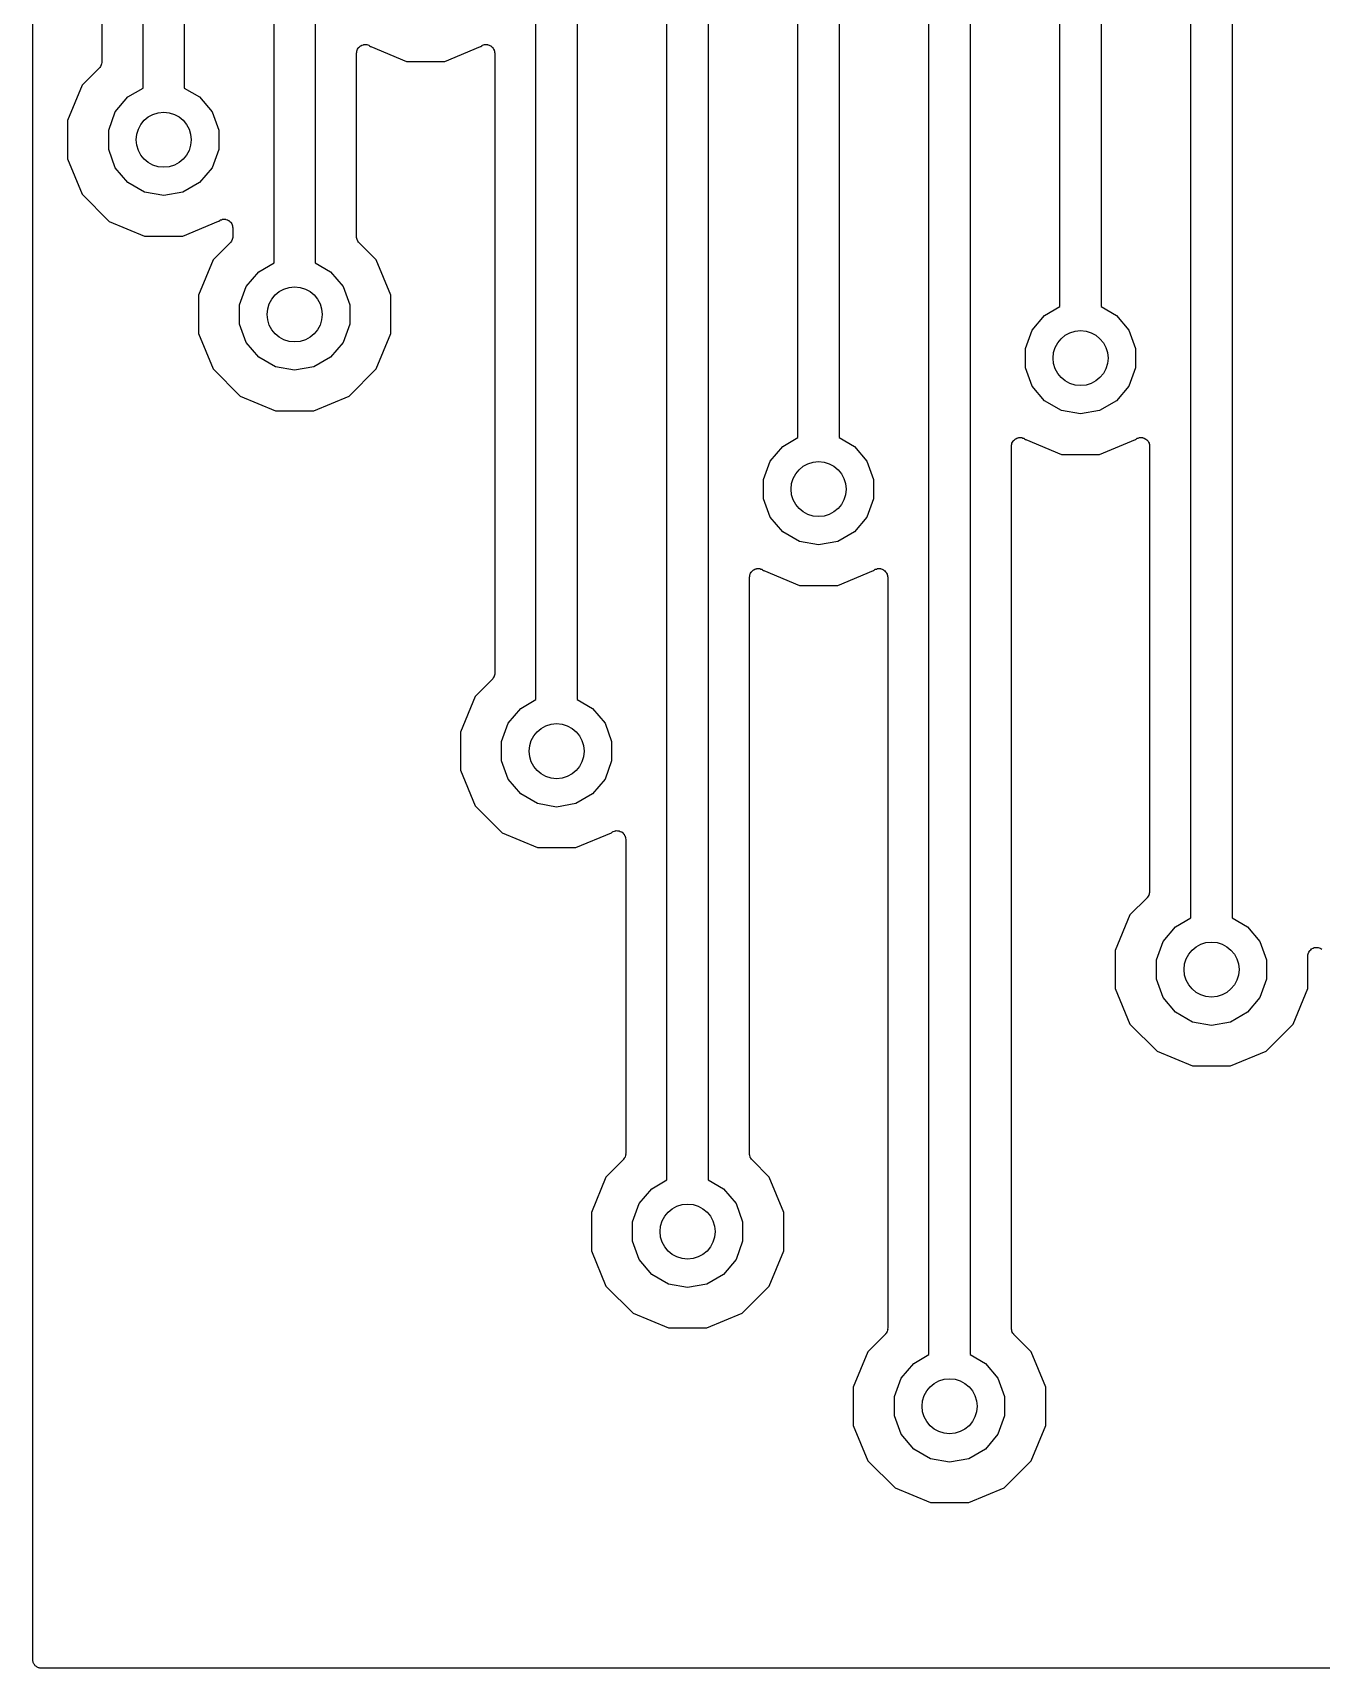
# Model space of a CAD drawing. Extents: x 64 to 244, y -149 to -41.
# Drawn here: x 178.44 to 197.18, y -149.22 to -125.44 of the extents above; entities that cross this region are included whole.
import ezdxf

# ---------------------------------------------------------------- set-up
doc = ezdxf.new("R2010")
doc.units = 0
doc.header["$MEASUREMENT"] = 0
doc.layers.add('BLACK', color=7, linetype='CONTINUOUS')

msp = doc.modelspace()

# ---------------------------------------------------------------- linework, layer by layer
at = {"layer": 'BLACK', "linetype": 'CONTINUOUS'}
for p, q in [((178.435, -149.098), (178.435, -42.037)), ((180.04, -126.249), (180.04, -75.0456)), ((180.64, -75.0456), (180.64, -126.249)), ((179.44, -75.4275), (179.44, -125.867)), ((193.375, -129.424), (193.375, -104.256)), ((193.975, -104.256), (193.975, -129.424)), ((189.565, -131.329), (189.565, -106.796)), ((190.165, -106.796), (190.165, -131.329)), ((181.945, -128.789), (181.945, -112.511)), ((182.545, -112.511), (182.545, -128.789)), ((185.755, -135.139), (185.755, -116.321)), ((186.355, -116.321), (186.355, -135.139)), ((195.28, -138.314), (195.28, -116.956)), ((195.88, -116.956), (195.88, -138.314)), ((187.66, -142.124), (187.66, -120.766)), ((188.26, -120.766), (188.26, -142.124)), ((191.47, -144.664), (191.47, -122.036)), ((192.07, -122.036), (192.07, -144.664)), ((183.145, -125.742), (183.148, -125.725)), ((183.145, -128.407), (183.145, -125.742)), ((183.148, -125.725), (183.149, -125.709)), ((183.149, -125.709), (183.152, -125.704)), ((183.152, -125.704), (183.153, -125.698)), ((183.153, -125.698), (183.161, -125.684)), ((183.161, -125.684), (183.168, -125.669)), ((183.168, -125.669), (183.172, -125.665)), ((183.172, -125.665), (183.175, -125.66)), ((183.175, -125.66), (183.187, -125.649)), ((183.187, -125.649), (183.199, -125.637)), ((183.199, -125.637), (183.204, -125.635)), ((183.204, -125.635), (183.208, -125.632)), ((183.208, -125.632), (183.224, -125.626)), ((183.224, -125.626), (183.239, -125.619)), ((183.239, -125.619), (183.245, -125.618)), ((183.245, -125.618), (183.25, -125.616)), ((183.25, -125.616), (183.267, -125.616)), ((183.267, -125.616), (183.283, -125.615)), ((183.283, -125.615), (183.288, -125.616)), ((183.288, -125.616), (183.294, -125.616)), ((183.294, -125.616), (183.31, -125.622)), ((183.31, -125.622), (183.326, -125.626)), ((183.326, -125.626), (183.33, -125.63)), ((183.33, -125.63), (183.335, -125.632)), ((183.335, -125.632), (183.348, -125.642)), ((183.348, -125.642), (183.352, -125.645)), ((183.352, -125.645), (183.872, -125.86)), ((184.428, -125.86), (184.948, -125.645)), ((184.948, -125.645), (184.952, -125.642)), ((184.952, -125.642), (184.965, -125.632)), ((184.965, -125.632), (184.97, -125.63)), ((184.97, -125.63), (184.974, -125.626)), ((184.974, -125.626), (184.99, -125.622)), ((184.99, -125.622), (185.006, -125.616)), ((185.006, -125.616), (185.012, -125.616)), ((185.012, -125.616), (185.017, -125.615)), ((185.017, -125.615), (185.033, -125.616)), ((185.033, -125.616), (185.05, -125.616)), ((185.05, -125.616), (185.055, -125.618)), ((185.055, -125.618), (185.061, -125.619)), ((185.061, -125.619), (185.076, -125.626)), ((185.076, -125.626), (185.092, -125.632)), ((185.092, -125.632), (185.096, -125.635)), ((185.096, -125.635), (185.101, -125.637)), ((185.101, -125.637), (185.113, -125.649)), ((185.113, -125.649), (185.125, -125.66)), ((185.125, -125.66), (185.128, -125.665)), ((185.128, -125.665), (185.132, -125.669)), ((185.132, -125.669), (185.139, -125.684)), ((185.139, -125.684), (185.147, -125.698)), ((185.147, -125.698), (185.148, -125.704)), ((185.148, -125.704), (185.151, -125.709)), ((185.151, -125.709), (185.152, -125.725)), ((185.152, -125.725), (185.155, -125.742)), ((185.155, -125.742), (185.155, -134.757)), ((179.403, -125.957), (179.153, -126.207)), ((179.406, -125.953), (179.403, -125.957)), ((179.41, -125.949), (179.406, -125.953)), ((179.419, -125.935), (179.41, -125.949)), ((179.428, -125.921), (179.419, -125.935)), ((179.43, -125.916), (179.428, -125.921)), ((179.432, -125.911), (179.43, -125.916)), ((179.435, -125.895), (179.432, -125.911)), ((179.44, -125.879), (179.435, -125.895)), ((179.44, -125.867), (179.439, -125.873)), ((179.439, -125.873), (179.44, -125.879)), ((183.872, -125.86), (184.428, -125.86)), ((179.153, -126.207), (178.94, -126.722)), ((179.818, -126.378), (180.04, -126.249)), ((180.64, -126.249), (180.862, -126.378)), ((179.636, -126.594), (179.818, -126.378)), ((180.862, -126.378), (181.044, -126.594)), ((178.94, -126.722), (178.94, -127.278)), ((179.54, -126.859), (179.636, -126.594)), ((181.044, -126.594), (181.14, -126.859)), ((179.54, -127.141), (179.54, -126.859)), ((181.14, -126.859), (181.14, -127.141)), ((179.636, -127.406), (179.54, -127.141)), ((181.14, -127.141), (181.044, -127.406)), ((178.94, -127.278), (179.153, -127.793)), ((179.818, -127.622), (179.636, -127.406)), ((181.044, -127.406), (180.862, -127.622)), ((180.062, -127.763), (179.818, -127.622)), ((180.862, -127.622), (180.618, -127.763)), ((179.153, -127.793), (179.547, -128.187)), ((180.34, -127.812), (180.062, -127.763)), ((180.618, -127.763), (180.34, -127.812)), ((181.138, -128.185), (181.142, -128.182)), ((181.142, -128.182), (181.155, -128.172)), ((181.155, -128.172), (181.16, -128.17)), ((181.16, -128.17), (181.164, -128.166)), ((181.164, -128.166), (181.18, -128.162)), ((181.18, -128.162), (181.196, -128.156)), ((181.196, -128.156), (181.202, -128.156)), ((181.202, -128.156), (181.207, -128.155)), ((181.207, -128.155), (181.223, -128.156)), ((181.223, -128.156), (181.24, -128.156)), ((181.24, -128.156), (181.245, -128.158)), ((181.245, -128.158), (181.251, -128.159)), ((181.251, -128.159), (181.266, -128.166)), ((181.266, -128.166), (181.282, -128.172)), ((181.282, -128.172), (181.286, -128.175)), ((181.286, -128.175), (181.291, -128.177)), ((181.291, -128.177), (181.303, -128.189)), ((179.547, -128.187), (180.062, -128.4)), ((180.062, -128.4), (180.618, -128.4)), ((180.618, -128.4), (181.138, -128.185)), ((181.303, -128.189), (181.315, -128.2)), ((181.315, -128.2), (181.318, -128.205)), ((181.318, -128.205), (181.322, -128.209)), ((181.322, -128.209), (181.329, -128.224)), ((181.329, -128.224), (181.337, -128.238)), ((181.337, -128.238), (181.338, -128.244)), ((181.338, -128.244), (181.341, -128.249)), ((181.345, -128.419), (181.34, -128.435)), ((181.341, -128.249), (181.342, -128.265)), ((181.342, -128.265), (181.345, -128.282)), ((181.345, -128.407), (181.344, -128.413)), ((181.344, -128.413), (181.345, -128.419)), ((181.345, -128.282), (181.345, -128.407)), ((183.146, -128.413), (183.145, -128.407)), ((183.145, -128.419), (183.146, -128.413)), ((183.15, -128.435), (183.145, -128.419)), ((181.308, -128.497), (181.058, -128.747)), ((181.311, -128.493), (181.308, -128.497)), ((181.315, -128.489), (181.311, -128.493)), ((181.324, -128.475), (181.315, -128.489)), ((181.333, -128.461), (181.324, -128.475)), ((181.335, -128.456), (181.333, -128.461)), ((181.337, -128.451), (181.335, -128.456)), ((181.34, -128.435), (181.337, -128.451)), ((183.153, -128.451), (183.15, -128.435)), ((183.155, -128.456), (183.153, -128.451)), ((183.157, -128.461), (183.155, -128.456)), ((183.166, -128.475), (183.157, -128.461)), ((183.175, -128.489), (183.166, -128.475)), ((183.179, -128.493), (183.175, -128.489)), ((183.182, -128.497), (183.179, -128.493)), ((183.432, -128.747), (183.182, -128.497)), ((181.058, -128.747), (180.845, -129.262)), ((181.723, -128.918), (181.945, -128.789)), ((182.545, -128.789), (182.767, -128.918)), ((183.645, -129.262), (183.432, -128.747)), ((181.541, -129.134), (181.723, -128.918)), ((182.767, -128.918), (182.949, -129.134)), ((180.845, -129.262), (180.845, -129.818)), ((181.445, -129.399), (181.541, -129.134)), ((182.949, -129.134), (183.045, -129.399)), ((183.645, -129.818), (183.645, -129.262)), ((181.445, -129.681), (181.445, -129.399)), ((183.045, -129.399), (183.045, -129.681)), ((192.971, -129.769), (193.153, -129.553)), ((193.153, -129.553), (193.375, -129.424)), ((193.975, -129.424), (194.197, -129.553)), ((194.197, -129.553), (194.379, -129.769)), ((180.845, -129.818), (181.058, -130.333)), ((181.541, -129.946), (181.445, -129.681)), ((183.045, -129.681), (182.949, -129.946)), ((183.432, -130.333), (183.645, -129.818)), ((192.875, -130.034), (192.971, -129.769)), ((194.379, -129.769), (194.475, -130.034)), ((181.723, -130.162), (181.541, -129.946)), ((182.949, -129.946), (182.767, -130.162)), ((192.875, -130.316), (192.875, -130.034)), ((194.475, -130.034), (194.475, -130.316)), ((181.967, -130.303), (181.723, -130.162)), ((182.245, -130.352), (181.967, -130.303)), ((182.523, -130.303), (182.245, -130.352)), ((182.767, -130.162), (182.523, -130.303)), ((192.971, -130.581), (192.875, -130.316)), ((194.475, -130.316), (194.379, -130.581)), ((181.058, -130.333), (181.452, -130.727)), ((183.038, -130.727), (183.432, -130.333)), ((181.452, -130.727), (181.967, -130.94)), ((182.523, -130.94), (183.038, -130.727)), ((193.153, -130.797), (192.971, -130.581)), ((193.397, -130.938), (193.153, -130.797)), ((194.197, -130.797), (193.953, -130.938)), ((194.379, -130.581), (194.197, -130.797)), ((181.967, -130.94), (182.523, -130.94)), ((193.675, -130.987), (193.397, -130.938)), ((193.953, -130.938), (193.675, -130.987)), ((189.161, -131.674), (189.343, -131.458)), ((189.343, -131.458), (189.565, -131.329)), ((190.165, -131.329), (190.387, -131.458)), ((190.387, -131.458), (190.569, -131.674)), ((192.67, -131.457), (192.673, -131.44)), ((192.67, -144.282), (192.67, -131.457)), ((192.673, -131.44), (192.674, -131.424)), ((192.674, -131.424), (192.677, -131.419)), ((192.677, -131.419), (192.678, -131.413)), ((192.678, -131.413), (192.686, -131.399)), ((192.686, -131.399), (192.693, -131.384)), ((192.693, -131.384), (192.697, -131.38)), ((192.697, -131.38), (192.7, -131.375)), ((192.7, -131.375), (192.712, -131.364)), ((192.712, -131.364), (192.724, -131.352)), ((192.724, -131.352), (192.729, -131.35)), ((192.729, -131.35), (192.733, -131.347)), ((192.733, -131.347), (192.749, -131.341)), ((192.749, -131.341), (192.764, -131.334)), ((192.764, -131.334), (192.77, -131.333)), ((192.77, -131.333), (192.775, -131.331)), ((192.775, -131.331), (192.792, -131.331)), ((192.792, -131.331), (192.808, -131.33)), ((192.808, -131.33), (192.813, -131.331)), ((192.813, -131.331), (192.819, -131.331)), ((192.819, -131.331), (192.835, -131.337)), ((192.835, -131.337), (192.851, -131.341)), ((192.851, -131.341), (192.855, -131.345)), ((192.855, -131.345), (192.861, -131.347)), ((192.861, -131.347), (192.873, -131.357)), ((192.873, -131.357), (192.877, -131.36)), ((192.877, -131.36), (193.397, -131.575)), ((193.953, -131.575), (194.473, -131.36)), ((194.473, -131.36), (194.477, -131.357)), ((194.477, -131.357), (194.49, -131.347)), ((194.49, -131.347), (194.495, -131.345)), ((194.495, -131.345), (194.499, -131.341)), ((194.499, -131.341), (194.515, -131.337)), ((194.515, -131.337), (194.531, -131.331)), ((194.531, -131.331), (194.537, -131.331)), ((194.537, -131.331), (194.542, -131.33)), ((194.542, -131.33), (194.558, -131.331)), ((194.558, -131.331), (194.575, -131.331)), ((194.575, -131.331), (194.58, -131.333)), ((194.58, -131.333), (194.586, -131.334)), ((194.586, -131.334), (194.601, -131.341)), ((194.601, -131.341), (194.617, -131.347)), ((194.617, -131.347), (194.621, -131.35)), ((194.621, -131.35), (194.626, -131.352)), ((194.626, -131.352), (194.638, -131.364)), ((194.638, -131.364), (194.65, -131.375)), ((194.65, -131.375), (194.653, -131.38)), ((194.653, -131.38), (194.657, -131.384)), ((194.657, -131.384), (194.664, -131.399)), ((194.664, -131.399), (194.672, -131.413)), ((194.672, -131.413), (194.673, -131.419)), ((194.673, -131.419), (194.676, -131.424)), ((194.676, -131.424), (194.677, -131.44)), ((194.677, -131.44), (194.68, -131.457)), ((194.68, -131.457), (194.68, -137.932)), ((189.065, -131.939), (189.161, -131.674)), ((190.569, -131.674), (190.665, -131.939)), ((193.397, -131.575), (193.953, -131.575)), ((189.065, -132.221), (189.065, -131.939)), ((190.665, -131.939), (190.665, -132.221)), ((189.161, -132.486), (189.065, -132.221)), ((190.665, -132.221), (190.569, -132.486)), ((189.343, -132.702), (189.161, -132.486)), ((190.569, -132.486), (190.387, -132.702)), ((189.587, -132.843), (189.343, -132.702)), ((189.865, -132.892), (189.587, -132.843)), ((190.143, -132.843), (189.865, -132.892)), ((190.387, -132.702), (190.143, -132.843)), ((188.86, -133.362), (188.863, -133.345)), ((188.86, -141.742), (188.86, -133.362)), ((188.863, -133.345), (188.864, -133.329)), ((188.864, -133.329), (188.867, -133.324)), ((188.867, -133.324), (188.868, -133.318)), ((188.868, -133.318), (188.876, -133.304)), ((188.876, -133.304), (188.883, -133.289)), ((188.883, -133.289), (188.887, -133.285)), ((188.887, -133.285), (188.89, -133.28)), ((188.89, -133.28), (188.902, -133.269)), ((188.902, -133.269), (188.914, -133.257)), ((188.914, -133.257), (188.919, -133.255)), ((188.919, -133.255), (188.923, -133.252)), ((188.923, -133.252), (188.939, -133.246)), ((188.939, -133.246), (188.954, -133.239)), ((188.954, -133.239), (188.96, -133.238)), ((188.96, -133.238), (188.965, -133.236)), ((188.965, -133.236), (188.982, -133.236)), ((188.982, -133.236), (188.998, -133.235)), ((188.998, -133.235), (189.003, -133.236)), ((189.003, -133.236), (189.009, -133.236)), ((189.009, -133.236), (189.025, -133.242)), ((189.025, -133.242), (189.041, -133.246)), ((189.041, -133.246), (189.045, -133.25)), ((189.045, -133.25), (189.05, -133.252)), ((189.05, -133.252), (189.063, -133.262)), ((189.063, -133.262), (189.067, -133.265)), ((189.067, -133.265), (189.587, -133.48)), ((190.143, -133.48), (190.663, -133.265)), ((190.663, -133.265), (190.667, -133.262)), ((190.667, -133.262), (190.68, -133.252)), ((190.68, -133.252), (190.685, -133.25)), ((190.685, -133.25), (190.689, -133.246)), ((190.689, -133.246), (190.705, -133.242)), ((190.705, -133.242), (190.721, -133.236)), ((190.721, -133.236), (190.727, -133.236)), ((190.727, -133.236), (190.732, -133.235)), ((190.732, -133.235), (190.748, -133.236)), ((190.748, -133.236), (190.765, -133.236)), ((190.765, -133.236), (190.77, -133.238)), ((190.77, -133.238), (190.776, -133.239)), ((190.776, -133.239), (190.791, -133.246)), ((190.791, -133.246), (190.807, -133.252)), ((190.807, -133.252), (190.811, -133.255)), ((190.811, -133.255), (190.816, -133.257)), ((190.816, -133.257), (190.828, -133.269)), ((190.828, -133.269), (190.84, -133.28)), ((190.84, -133.28), (190.843, -133.285)), ((190.843, -133.285), (190.847, -133.289)), ((190.847, -133.289), (190.854, -133.304)), ((190.854, -133.304), (190.862, -133.318)), ((190.862, -133.318), (190.863, -133.324)), ((190.863, -133.324), (190.866, -133.329)), ((190.866, -133.329), (190.867, -133.345)), ((190.867, -133.345), (190.87, -133.362)), ((190.87, -133.362), (190.87, -144.282)), ((189.587, -133.48), (190.143, -133.48)), ((185.125, -134.839), (185.121, -134.843)), ((185.134, -134.825), (185.125, -134.839)), ((185.143, -134.811), (185.134, -134.825)), ((185.145, -134.806), (185.143, -134.811)), ((185.147, -134.801), (185.145, -134.806)), ((185.15, -134.785), (185.147, -134.801)), ((185.155, -134.769), (185.15, -134.785)), ((185.155, -134.757), (185.154, -134.763)), ((185.154, -134.763), (185.155, -134.769)), ((185.118, -134.847), (184.868, -135.097)), ((185.121, -134.843), (185.118, -134.847)), ((184.868, -135.097), (184.655, -135.612)), ((185.351, -135.484), (185.533, -135.268)), ((185.533, -135.268), (185.755, -135.139)), ((186.355, -135.139), (186.577, -135.268)), ((186.577, -135.268), (186.759, -135.484)), ((185.255, -135.749), (185.351, -135.484)), ((186.759, -135.484), (186.855, -135.749)), ((184.655, -135.612), (184.655, -136.168)), ((185.255, -136.031), (185.255, -135.749)), ((186.855, -135.749), (186.855, -136.031)), ((184.655, -136.168), (184.868, -136.683)), ((185.351, -136.296), (185.255, -136.031)), ((186.855, -136.031), (186.759, -136.296)), ((185.533, -136.512), (185.351, -136.296)), ((186.759, -136.296), (186.577, -136.512)), ((184.868, -136.683), (185.262, -137.077)), ((185.777, -136.653), (185.533, -136.512)), ((186.055, -136.702), (185.777, -136.653)), ((186.333, -136.653), (186.055, -136.702)), ((186.577, -136.512), (186.333, -136.653)), ((185.262, -137.077), (185.777, -137.29)), ((186.333, -137.29), (186.853, -137.075)), ((186.853, -137.075), (186.857, -137.072)), ((186.857, -137.072), (186.869, -137.062)), ((186.869, -137.062), (186.875, -137.06)), ((186.875, -137.06), (186.879, -137.056)), ((186.879, -137.056), (186.895, -137.052)), ((186.895, -137.052), (186.911, -137.046)), ((186.911, -137.046), (186.917, -137.046)), ((186.917, -137.046), (186.922, -137.045)), ((186.922, -137.045), (186.938, -137.046)), ((186.938, -137.046), (186.955, -137.046)), ((186.955, -137.046), (186.96, -137.048)), ((186.96, -137.048), (186.966, -137.049)), ((186.966, -137.049), (186.981, -137.056)), ((186.981, -137.056), (186.996, -137.062)), ((186.996, -137.062), (187.001, -137.065)), ((187.001, -137.065), (187.006, -137.067)), ((187.006, -137.067), (187.018, -137.079)), ((187.018, -137.079), (187.03, -137.09)), ((187.03, -137.09), (187.033, -137.095)), ((187.033, -137.095), (187.037, -137.099)), ((187.037, -137.099), (187.044, -137.114)), ((187.044, -137.114), (187.052, -137.128)), ((187.052, -137.128), (187.053, -137.134)), ((187.053, -137.134), (187.056, -137.139)), ((187.056, -137.139), (187.057, -137.155)), ((187.057, -137.155), (187.06, -137.172)), ((187.06, -137.172), (187.06, -141.742)), ((185.777, -137.29), (186.333, -137.29)), ((194.68, -137.932), (194.679, -137.938)), ((194.643, -138.022), (194.393, -138.272)), ((194.646, -138.018), (194.643, -138.022)), ((194.65, -138.014), (194.646, -138.018)), ((194.659, -138), (194.65, -138.014)), ((194.668, -137.986), (194.659, -138)), ((194.67, -137.981), (194.668, -137.986)), ((194.672, -137.976), (194.67, -137.981)), ((194.675, -137.96), (194.672, -137.976)), ((194.68, -137.944), (194.675, -137.96)), ((194.679, -137.938), (194.68, -137.944)), ((194.393, -138.272), (194.18, -138.787)), ((195.058, -138.443), (195.28, -138.314)), ((195.88, -138.314), (196.102, -138.443)), ((194.876, -138.659), (195.058, -138.443)), ((196.102, -138.443), (196.284, -138.659)), ((194.18, -138.787), (194.18, -139.343)), ((194.78, -138.924), (194.876, -138.659)), ((196.284, -138.659), (196.38, -138.924)), ((196.98, -138.869), (196.983, -138.853)), ((196.98, -139.343), (196.98, -138.869)), ((196.983, -138.853), (196.984, -138.837)), ((196.984, -138.837), (196.987, -138.831)), ((196.987, -138.831), (196.988, -138.826)), ((196.988, -138.826), (196.996, -138.812)), ((196.996, -138.812), (197.003, -138.797)), ((197.003, -138.797), (197.007, -138.793)), ((197.007, -138.793), (197.01, -138.788)), ((197.01, -138.788), (197.022, -138.777)), ((197.022, -138.777), (197.034, -138.765)), ((197.034, -138.765), (197.039, -138.763)), ((197.039, -138.763), (197.043, -138.759)), ((197.043, -138.759), (197.059, -138.754)), ((197.059, -138.754), (197.074, -138.747)), ((197.074, -138.747), (197.08, -138.746)), ((197.08, -138.746), (197.085, -138.744)), ((197.085, -138.744), (197.102, -138.744)), ((197.102, -138.744), (197.118, -138.743)), ((197.118, -138.743), (197.123, -138.744)), ((197.123, -138.744), (197.129, -138.744)), ((197.129, -138.744), (197.145, -138.75)), ((197.145, -138.75), (197.161, -138.754)), ((197.161, -138.754), (197.165, -138.757)), ((197.165, -138.757), (197.171, -138.759)), ((197.171, -138.759), (197.183, -138.77)), ((194.78, -139.206), (194.78, -138.924)), ((196.38, -138.924), (196.38, -139.206)), ((194.18, -139.343), (194.393, -139.858)), ((194.876, -139.471), (194.78, -139.206)), ((196.38, -139.206), (196.284, -139.471)), ((196.767, -139.858), (196.98, -139.343)), ((195.058, -139.687), (194.876, -139.471)), ((196.284, -139.471), (196.102, -139.687)), ((195.302, -139.828), (195.058, -139.687)), ((195.58, -139.877), (195.302, -139.828)), ((195.858, -139.828), (195.58, -139.877)), ((196.102, -139.687), (195.858, -139.828)), ((194.393, -139.858), (194.787, -140.252)), ((196.373, -140.252), (196.767, -139.858)), ((194.787, -140.252), (195.302, -140.465)), ((195.858, -140.465), (196.373, -140.252)), ((195.302, -140.465), (195.858, -140.465)), ((187.023, -141.832), (186.773, -142.082)), ((187.026, -141.828), (187.023, -141.832)), ((187.03, -141.824), (187.026, -141.828)), ((187.039, -141.81), (187.03, -141.824)), ((187.048, -141.796), (187.039, -141.81)), ((187.05, -141.791), (187.048, -141.796)), ((187.052, -141.786), (187.05, -141.791)), ((187.055, -141.77), (187.052, -141.786)), ((187.06, -141.754), (187.055, -141.77)), ((187.06, -141.742), (187.059, -141.748)), ((187.059, -141.748), (187.06, -141.754)), ((188.861, -141.748), (188.86, -141.742)), ((188.86, -141.754), (188.861, -141.748)), ((188.865, -141.77), (188.86, -141.754)), ((188.868, -141.786), (188.865, -141.77)), ((188.87, -141.791), (188.868, -141.786)), ((188.872, -141.796), (188.87, -141.791)), ((188.881, -141.81), (188.872, -141.796)), ((188.89, -141.824), (188.881, -141.81)), ((188.894, -141.828), (188.89, -141.824)), ((188.897, -141.832), (188.894, -141.828)), ((189.147, -142.082), (188.897, -141.832)), ((186.773, -142.082), (186.56, -142.597)), ((187.438, -142.253), (187.66, -142.124)), ((188.26, -142.124), (188.482, -142.253)), ((189.36, -142.597), (189.147, -142.082)), ((187.256, -142.469), (187.438, -142.253)), ((188.482, -142.253), (188.664, -142.469)), ((186.56, -142.597), (186.56, -143.153)), ((187.16, -142.734), (187.256, -142.469)), ((188.664, -142.469), (188.76, -142.734)), ((189.36, -143.153), (189.36, -142.597)), ((187.16, -143.016), (187.16, -142.734)), ((188.76, -142.734), (188.76, -143.016)), ((186.56, -143.153), (186.773, -143.668)), ((187.256, -143.281), (187.16, -143.016)), ((188.76, -143.016), (188.664, -143.281)), ((189.147, -143.668), (189.36, -143.153)), ((187.438, -143.497), (187.256, -143.281)), ((188.664, -143.281), (188.482, -143.497)), ((187.682, -143.638), (187.438, -143.497)), ((187.96, -143.687), (187.682, -143.638)), ((188.238, -143.638), (187.96, -143.687)), ((188.482, -143.497), (188.238, -143.638)), ((186.773, -143.668), (187.167, -144.062)), ((188.753, -144.062), (189.147, -143.668)), ((187.167, -144.062), (187.682, -144.275)), ((188.238, -144.275), (188.753, -144.062)), ((187.682, -144.275), (188.238, -144.275)), ((190.849, -144.35), (190.84, -144.364)), ((190.858, -144.336), (190.849, -144.35)), ((190.86, -144.331), (190.858, -144.336)), ((190.862, -144.326), (190.86, -144.331)), ((190.865, -144.31), (190.862, -144.326)), ((190.87, -144.294), (190.865, -144.31)), ((190.87, -144.282), (190.869, -144.288)), ((190.869, -144.288), (190.87, -144.294)), ((192.671, -144.288), (192.67, -144.282)), ((192.67, -144.294), (192.671, -144.288)), ((192.675, -144.31), (192.67, -144.294)), ((192.678, -144.326), (192.675, -144.31)), ((192.68, -144.331), (192.678, -144.326)), ((192.682, -144.336), (192.68, -144.331)), ((192.691, -144.35), (192.682, -144.336)), ((192.7, -144.364), (192.691, -144.35)), ((190.833, -144.372), (190.583, -144.622)), ((190.836, -144.368), (190.833, -144.372)), ((190.84, -144.364), (190.836, -144.368)), ((192.704, -144.368), (192.7, -144.364)), ((192.707, -144.372), (192.704, -144.368)), ((192.957, -144.622), (192.707, -144.372)), ((190.583, -144.622), (190.37, -145.137)), ((191.066, -145.009), (191.248, -144.793)), ((191.248, -144.793), (191.47, -144.664)), ((192.07, -144.664), (192.292, -144.793)), ((192.292, -144.793), (192.474, -145.009)), ((193.17, -145.137), (192.957, -144.622)), ((190.97, -145.274), (191.066, -145.009)), ((192.474, -145.009), (192.57, -145.274)), ((190.37, -145.137), (190.37, -145.693)), ((190.97, -145.556), (190.97, -145.274)), ((192.57, -145.274), (192.57, -145.556)), ((193.17, -145.693), (193.17, -145.137)), ((190.37, -145.693), (190.583, -146.208)), ((191.066, -145.821), (190.97, -145.556)), ((192.57, -145.556), (192.474, -145.821)), ((192.957, -146.208), (193.17, -145.693)), ((191.248, -146.037), (191.066, -145.821)), ((192.474, -145.821), (192.292, -146.037)), ((190.583, -146.208), (190.977, -146.602)), ((191.492, -146.178), (191.248, -146.037)), ((191.77, -146.227), (191.492, -146.178)), ((192.048, -146.178), (191.77, -146.227)), ((192.292, -146.037), (192.048, -146.178)), ((192.563, -146.602), (192.957, -146.208)), ((190.977, -146.602), (191.492, -146.815)), ((192.048, -146.815), (192.563, -146.602)), ((191.492, -146.815), (192.048, -146.815)), ((178.437, -149.109), (178.435, -149.098)), ((178.437, -149.12), (178.437, -149.109)), ((178.441, -149.13), (178.437, -149.12)), ((178.443, -149.141), (178.441, -149.13)), ((178.448, -149.151), (178.443, -149.141)), ((178.452, -149.161), (178.448, -149.151)), ((178.459, -149.17), (178.452, -149.161)), ((178.465, -149.18), (178.459, -149.17)), ((178.473, -149.187), (178.465, -149.18)), ((178.48, -149.195), (178.473, -149.187)), ((178.49, -149.201), (178.48, -149.195)), ((178.498, -149.208), (178.49, -149.201)), ((178.509, -149.212), (178.498, -149.208)), ((178.519, -149.217), (178.509, -149.212)), ((178.53, -149.219), (178.519, -149.217)), ((178.54, -149.223), (178.53, -149.219)), ((178.551, -149.223), (178.54, -149.223)), ((178.562, -149.225), (178.551, -149.223)), ((219.328, -149.225), (178.562, -149.225))]:
    msp.add_line(p, q, dxfattribs=at)
at = {"layer": 'BLACK'}
for centre in [(180.34, -127), (182.245, -129.54), (193.675, -130.175), (189.865, -132.08), (186.055, -135.89), (195.58, -139.065), (187.96, -142.875), (191.77, -145.415)]:
    msp.add_circle(centre, 0.4, dxfattribs=at)

doc.saveas('drawing.dxf')
